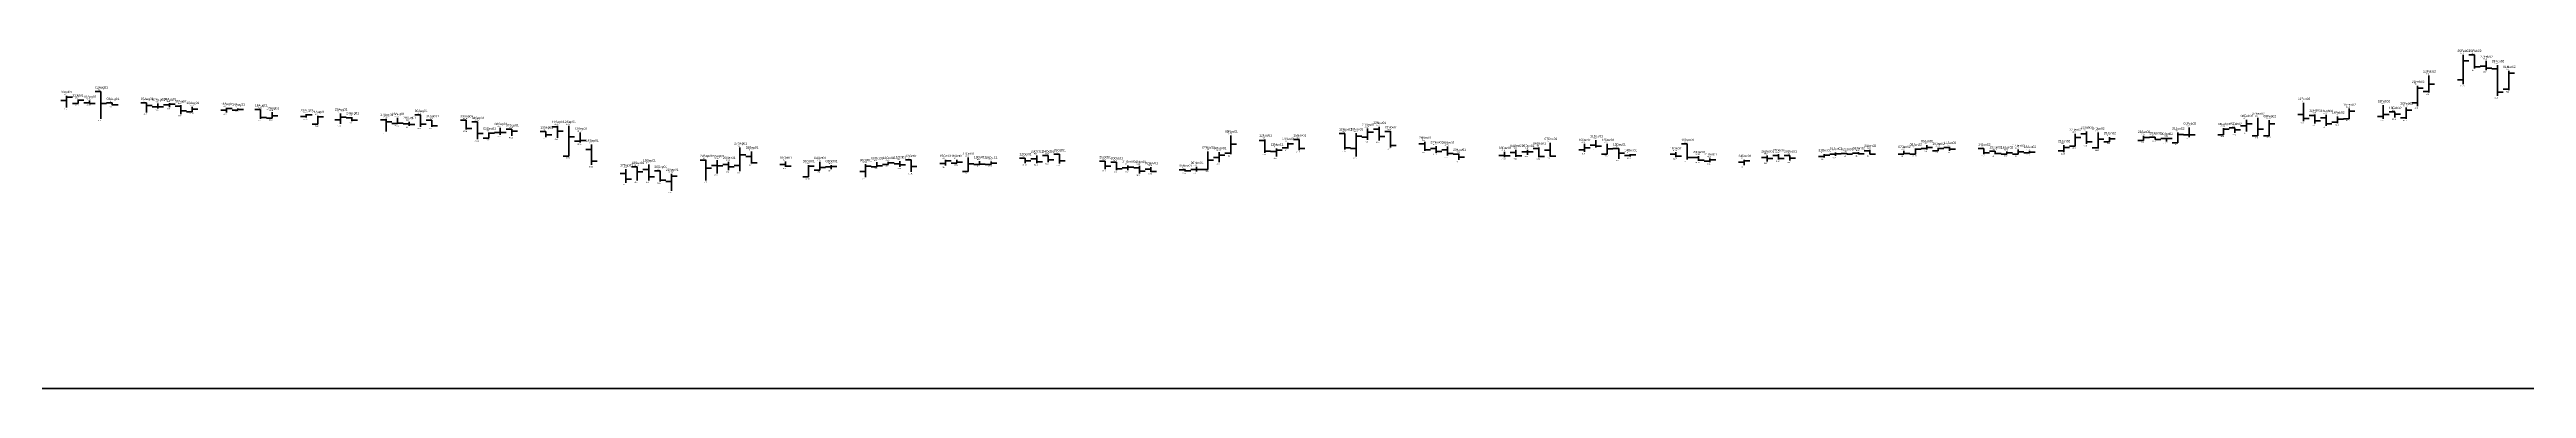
# Model space of a CAD drawing. Header units: inches. Extents: x 0 to 30000, y -20 to 2443.
# Drawn here: x 9927.5 to 10144.5, y 0 to 29.7 of the extents above; entities that cross this region are included whole.
import ezdxf

# ---------------------------------------------------------------- set-up
doc = ezdxf.new("R2010")
doc.units = ezdxf.units.IN
doc.header["$MEASUREMENT"] = 0
for name, color, linetype in [('axis', 7, 'Continuous'), ('DATE', 7, 'Continuous'), ('Graph', 7, 'Continuous'), ('Rate', 7, 'Continuous')]:
    doc.layers.add(name, color=color, linetype=linetype)
doc.styles.get("Standard").update_dxf_attribs({"font": 'arial.ttf'})

msp = doc.modelspace()

# ---------------------------------------------------------------- linework, layer by layer
at = {"layer": 'axis', "color": 7, "lineweight": 35}
msp.add_line((0, 0), (30000, 0), dxfattribs=at)
at = {"layer": 'Graph', "color": 3, "lineweight": 35}
for p, q in [((10139, 29.2), (10139, 26.64)), ((10139, 28.685), (10139.5, 28.685)), ((10135, 26.5), (10135, 24.7)), ((10135, 26.285), (10135.5, 26.285)), ((10136, 27.4), (10136, 25.9)), ((10136, 26.625), (10136.5, 26.625)), ((10139, 27), (10138.5, 27)), ((10143, 26.2), (10142.5, 26.2)), ((10143, 27.8), (10143, 26.1)), ((10143, 27.585), (10143.5, 27.585)), ((9929, 25.2), (9928.5, 25.2)), ((9929, 25.6), (9929, 24.6)), ((9929, 25.51), (9929.5, 25.51)), ((9930, 24.95), (9929.5, 24.95)), ((9930, 25.3), (9930, 24.95)), ((9930, 25.235), (9930.5, 25.235)), ((9937, 24.655), (9936.5, 24.655)), ((9937, 24.945), (9937, 24.51)), ((9937, 24.66), (9937.5, 24.66)), ((9938, 24.82), (9937.5, 24.82)), ((9938, 24.975), (9938, 24.63)), ((9938, 24.875), (9938.5, 24.875)), ((9940, 24.225), (9939.5, 24.225)), ((9940, 24.645), (9940, 24.225)), ((9940, 24.44), (9940.5, 24.44)), ((9943, 24.35), (9942.5, 24.35)), ((9943, 24.55), (9943, 24.15)), ((9943, 24.5), (9943.5, 24.5)), ((9944, 24.365), (9943.5, 24.365)), ((9944, 24.5), (9944, 24.36)), ((9944, 24.405), (9944.5, 24.405)), ((9947, 24.19), (9947, 23.65)), ((9950, 23.995), (9950, 23.715)), ((9950, 23.95), (9950.5, 23.95)), ((9953, 24.07), (9953, 23.15)), ((10129, 24.49), (10129, 23.6)), ((10129, 24.27), (10129.5, 24.27)), ((10132, 24.79), (10132, 23.61)), ((10132, 23.98), (10132.5, 23.98)), ((10134, 24.59), (10134, 23.6)), ((10134, 24.36), (10134.5, 24.36)), ((10135, 25), (10134.5, 25)), ((10136, 26), (10135.5, 26)), ((9947, 23.67), (9946.5, 23.67)), ((9947, 23.86), (9947.5, 23.86)), ((9950, 23.8), (9949.5, 23.8)), ((9951, 23.12), (9950.5, 23.12)), ((9951, 23.85), (9951, 23.12)), ((9951, 23.78), (9951.5, 23.78)), ((9953, 23.5), (9952.5, 23.5)), ((9953, 23.735), (9953.5, 23.735)), ((9958, 23.2), (9957.5, 23.2)), ((9958, 23.675), (9958, 23.155)), ((9958, 23.22), (9958.5, 23.22)), ((9966, 21.91), (9965.5, 21.91)), ((9966, 22.4), (9966, 21.91)), ((9966, 22.335), (9966.5, 22.335)), ((9973, 22.98), (9973, 20.33)), ((9973, 22.02), (9973.5, 22.02)), ((9974, 22.39), (9974, 21.52)), ((10031, 22.14), (10031, 20.5)), ((10042, 22.34), (10042, 20.3)), ((10042, 22.095), (10042.5, 22.095)), ((10043, 22), (10042.5, 22)), ((10043, 22.74), (10043, 21.75)), ((10043, 22.42), (10043.5, 22.42)), ((10105, 22.3), (10105, 21.2)), ((10105, 21.965), (10105.5, 21.965)), ((10107, 22.4), (10107, 20.99)), ((10107, 21.805), (10107.5, 21.805)), ((10108, 22), (10108, 21.6)), ((10108, 21.85), (10108.5, 21.85)), ((10111, 22.11), (10111, 21.7)), ((10111, 21.955), (10111.5, 21.955)), ((10114, 22.4), (10114, 21.5)), ((10114, 22.215), (10114.5, 22.215)), ((10118, 22.2), (10117.5, 22.2)), ((10118, 22.795), (10118, 22.2)), ((10118, 22.685), (10118.5, 22.685)), ((10120, 23), (10119.5, 23)), ((10120, 23.5), (10120, 22.5)), ((10120, 23.155), (10120.5, 23.155)), ((10121, 22.1), (10120.5, 22.1)), ((10121, 23.7), (10121, 22.1)), ((10121, 22.695), (10121.5, 22.695)), ((10122, 22.125), (10121.5, 22.125)), ((10122, 23.48), (10122, 22.125)), ((10122, 23.17), (10122.5, 23.17)), ((10128, 23.3), (10127.5, 23.3)), ((10128, 23.8), (10128, 23.21)), ((10128, 23.57), (10128.5, 23.57)), ((10129, 23.6), (10128.5, 23.6)), ((10132, 23.81), (10131.5, 23.81)), ((10134, 23.7), (10133.5, 23.7)), ((9973, 20.33), (9972.5, 20.33)), ((9974, 21.655), (9973.5, 21.655)), ((9974, 21.69), (9974.5, 21.69)), ((9988, 21.1), (9988, 19.025)), ((9988, 20.435), (9988.5, 20.435)), ((9994, 19.535), (9994, 18.51)), ((9995, 19.825), (9995, 19.1)), ((9996, 19.55), (9996, 19.2)), ((9999, 19.64), (9999, 18.5)), ((10000, 19.8), (10000, 19.41)), ((10001, 19.605), (10000.5, 19.605)), ((10001, 19.83), (10001, 19.605)), ((10001, 19.745), (10001.5, 19.745)), ((10006, 19.7), (10005.5, 19.7)), ((10006, 20), (10006, 19.5)), ((10006, 19.915), (10006.5, 19.915)), ((10007, 19.71), (10006.5, 19.71)), ((10007, 20), (10007, 19.71)), ((10007, 19.8), (10007.5, 19.8)), ((10008, 20.2), (10008, 19)), ((10008, 19.65), (10008.5, 19.65)), ((10009, 19.605), (10008.5, 19.605)), ((10009, 19.9), (10009, 19.6)), ((10009, 19.625), (10009.5, 19.625)), ((10010, 19.61), (10009.5, 19.61)), ((10010, 19.86), (10010, 19.61)), ((10010, 19.705), (10010.5, 19.705)), ((10029, 20.745), (10029, 19.155)), ((10029, 19.98), (10029.5, 19.98)), ((10030, 20.2), (10029.5, 20.2)), ((10030, 20.69), (10030, 19.8)), ((10030, 20.43), (10030.5, 20.43)), ((10031, 20.6), (10030.5, 20.6)), ((10031, 21.375), (10031.5, 21.375)), ((10035, 20.74), (10034.5, 20.74)), ((10035, 21), (10035, 20.3)), ((10035, 20.87), (10035.5, 20.87)), ((10036, 21.05), (10035.5, 21.05)), ((10036, 21.5), (10036, 21)), ((10036, 21.41), (10036.5, 21.41)), ((10042, 21), (10041.5, 21)), ((10057, 20.7), (10056.5, 20.7)), ((10057, 20.89), (10057, 20.45)), ((10057, 20.72), (10057.5, 20.72)), ((10062, 20.895), (10061.5, 20.895)), ((10062, 21.4), (10062, 20.7)), ((10062, 21.05), (10062.5, 21.05)), ((10064, 20.51), (10063.5, 20.51)), ((10064, 21.4), (10064, 20.51)), ((10064, 20.975), (10064.5, 20.975)), ((10066, 20.4), (10065.5, 20.4)), ((10066, 20.5), (10066, 20.3)), ((10066, 20.46), (10066.5, 20.46)), ((10073, 19.9), (10072.5, 19.9)), ((10073, 20.14), (10073, 19.8)), ((10073, 20.005), (10073.5, 20.005)), ((10076, 19.8), (10075.5, 19.8)), ((10076, 20), (10076, 19.555)), ((10076, 19.935), (10076.5, 19.935)), ((10083, 20.3), (10082.5, 20.3)), ((10083, 20.5), (10083, 20.2)), ((10083, 20.415), (10083.5, 20.415)), ((10084, 20.5), (10083.5, 20.5)), ((10084, 20.65), (10084, 20.35)), ((10084, 20.54), (10084.5, 20.54)), ((10090, 20.5), (10089.5, 20.5)), ((10090, 20.79), (10090, 20.5)), ((10090, 20.575), (10090.5, 20.575)), ((10091, 20.515), (10090.5, 20.515)), ((10091, 21), (10091, 20.505)), ((10091, 20.935), (10091.5, 20.935)), ((10092, 21), (10091.5, 21)), ((10092, 21.3), (10092, 20.9)), ((10092, 21.075), (10092.5, 21.075)), ((10093, 20.805), (10092.5, 20.805)), ((10093, 21.07), (10093, 20.8)), ((10093, 21), (10093.5, 21)), ((10099, 20.505), (10098.5, 20.505)), ((10099, 20.745), (10099, 20.505)), ((10099, 20.625), (10099.5, 20.625)), ((10100, 20.505), (10099.5, 20.505)), ((10100, 20.9), (10100, 20.5)), ((10100, 20.71), (10100.5, 20.71)), ((10101, 20.61), (10100.5, 20.61)), ((10101, 20.8), (10101, 20.6)), ((10101, 20.695), (10101.5, 20.695)), ((10104, 20.8), (10103.5, 20.8)), ((10104, 21.3), (10104, 20.675)), ((10104, 21.08), (10104.5, 21.08)), ((10105, 21.2), (10104.5, 21.2)), ((10107, 21.06), (10106.5, 21.06)), ((10108, 21.6), (10107.5, 21.6)), ((10111, 21.7), (10110.5, 21.7)), ((10114, 21.5), (10113.5, 21.5)), ((9982, 18.1), (9981.5, 18.1)), ((9982, 18.795), (9982, 17.3)), ((9982, 18.57), (9982.5, 18.57)), ((9988, 19.5), (9987.5, 19.5)), ((9994, 18.51), (9993.5, 18.51)), ((9994, 19.45), (9994.5, 19.45)), ((9995, 19.1), (9994.5, 19.1)), ((9995, 19.335), (9995.5, 19.335)), ((9996, 19.4), (9995.5, 19.4)), ((9996, 19.43), (9996.5, 19.43)), ((9999, 19), (9998.5, 19)), ((9999, 19.45), (9999.5, 19.45)), ((10000, 19.41), (9999.5, 19.41)), ((10000, 19.485), (10000.5, 19.485)), ((10008, 19), (10007.5, 19)), ((10022, 19.295), (10021.5, 19.295)), ((10022, 19.5), (10022, 19.115)), ((10022, 19.365), (10022.5, 19.365)), ((10028, 19.15), (10027.5, 19.15)), ((10028, 19.4), (10028, 19)), ((10028, 19.155), (10028.5, 19.155)), ((10029, 19.155), (10028.5, 19.155))]:
    msp.add_line(p, q, dxfattribs=at)
at = {"layer": 'Graph', "color": 1, "lineweight": 35}
for p, q in [((10140, 29.19), (10139.5, 29.19)), ((10140, 29.2), (10140, 28)), ((10141, 28.69), (10141, 27.85)), ((10142, 28.3), (10142, 25.6)), ((10140, 28.145), (10140.5, 28.145)), ((10141, 28.2), (10140.5, 28.2)), ((10141, 28.02), (10141.5, 28.02)), ((10142, 27.985), (10141.5, 27.985)), ((9931, 25), (9930.5, 25)), ((9931, 25.19), (9931, 24.935)), ((9931, 24.95), (9931.5, 24.95)), ((9932, 26), (9931.5, 26)), ((9932, 26), (9932, 23.6)), ((9932, 24.93), (9932.5, 24.93)), ((9933, 25), (9932.5, 25)), ((9933, 25), (9933, 24.8)), ((9933, 24.825), (9933.5, 24.825)), ((9936, 25), (9935.5, 25)), ((9936, 25), (9936, 24.15)), ((9936, 24.755), (9936.5, 24.755)), ((9939, 24.7), (9938.5, 24.7)), ((9939, 24.785), (9939, 24.02)), ((9939, 24.295), (9939.5, 24.295)), ((9946, 24.425), (9945.5, 24.425)), ((9946, 24.425), (9946, 23.6)), ((9960, 23.95), (9959.5, 23.95)), ((9960, 23.95), (9960, 22.9)), ((10125, 23.99), (10124.5, 23.99)), ((10125, 25), (10125, 23.4)), ((10126, 23.9), (10125.5, 23.9)), ((10126, 23.99), (10126, 23.2)), ((10127, 23.935), (10127, 23)), ((10133, 24.2), (10132.5, 24.2)), ((10133, 24.2), (10133, 23.705)), ((10133, 24.005), (10133.5, 24.005)), ((10142, 25.945), (10142.5, 25.945)), ((9946, 23.73), (9946.5, 23.73)), ((9954, 23.7), (9953.5, 23.7)), ((9954, 23.75), (9954, 23.4)), ((9954, 23.49), (9954.5, 23.49)), ((9957, 23.5), (9956.5, 23.5)), ((9957, 23.61), (9957, 22.5)), ((9957, 23.33), (9957.5, 23.33)), ((9959, 23.165), (9958.5, 23.165)), ((9959, 23.35), (9959, 23)), ((9959, 23.105), (9959.5, 23.105)), ((9960, 23.13), (9960.5, 23.13)), ((9961, 23.495), (9960.5, 23.495)), ((9961, 23.495), (9961, 22.9)), ((9961, 22.975), (9961.5, 22.975)), ((9964, 23.47), (9963.5, 23.47)), ((9964, 23.47), (9964, 22.655)), ((9964, 22.755), (9964.5, 22.755)), ((9965, 23.325), (9964.5, 23.325)), ((9965, 23.325), (9965, 21.805)), ((9965, 22.31), (9965.5, 22.31)), ((9967, 22.4), (9966.5, 22.4)), ((9967, 22.8), (9967, 22.205)), ((9967, 22.395), (9967.5, 22.395)), ((9968, 22.695), (9967.5, 22.695)), ((9968, 22.695), (9968, 22.105)), ((9968, 22.515), (9968.5, 22.515)), ((9971, 22.5), (9970.5, 22.5)), ((9971, 22.5), (9971, 22)), ((9971, 22.205), (9971.5, 22.205)), ((9972, 22.9), (9971.5, 22.9)), ((9972, 22.975), (9972, 21.95)), ((9972, 22.53), (9972.5, 22.53)), ((10034, 21.8), (10034, 20.625)), ((10037, 21.8), (10036.5, 21.8)), ((10037, 21.8), (10037, 20.855)), ((10041, 22.32), (10040.5, 22.32)), ((10041, 22.32), (10041, 20.925)), ((10044, 22.7), (10043.5, 22.7)), ((10044, 22.9), (10044, 21.7)), ((10044, 22.045), (10044.5, 22.045)), ((10045, 22.5), (10044.5, 22.5)), ((10045, 22.51), (10045, 21.1)), ((10063, 21.735), (10063, 21.1)), ((10106, 22.3), (10105.5, 22.3)), ((10106, 22.5), (10106, 21.4)), ((10112, 22), (10111.5, 22)), ((10112, 22), (10112, 21.8)), ((10112, 21.8), (10112.5, 21.8)), ((10113, 21.885), (10112.5, 21.885)), ((10113, 21.945), (10113, 21.62)), ((10113, 21.865), (10113.5, 21.865)), ((10115, 22.2), (10114.5, 22.2)), ((10115, 22.84), (10115, 22)), ((10115, 22.195), (10115.5, 22.195)), ((10119, 22.8), (10118.5, 22.8)), ((10119, 22.8), (10119, 22.36)), ((10119, 22.645), (10119.5, 22.645)), ((10125, 23.64), (10125.5, 23.64)), ((10126, 23.425), (10126.5, 23.425)), ((10127, 23.7), (10126.5, 23.7)), ((10127, 23.175), (10127.5, 23.175)), ((9975, 20.905), (9974.5, 20.905)), ((9975, 21.35), (9975, 19.56)), ((9975, 19.885), (9975.5, 19.885)), ((9980, 19.6), (9980, 18.2)), ((9985, 19.995), (9984.5, 19.995)), ((9985, 20), (9985, 18.205)), ((9986, 19.995), (9986, 18.8)), ((9987, 19.6), (9986.5, 19.6)), ((9987, 19.845), (9987, 19.1)), ((9989, 20.3), (9988.5, 20.3)), ((9989, 20.735), (9989, 19.7)), ((9989, 19.76), (9989.5, 19.76)), ((9992, 19.6), (9991.5, 19.6)), ((9992, 19.85), (9992, 19.4)), ((10002, 19.65), (10001.5, 19.65)), ((10002, 19.9), (10002, 19.405)), ((10002, 19.575), (10002.5, 19.575)), ((10003, 20), (10002.5, 20)), ((10003, 20), (10003, 18.955)), ((10013, 20.16), (10012.5, 20.16)), ((10013, 20.16), (10013, 19.71)), ((10013, 19.925), (10013.5, 19.925)), ((10014, 20.1), (10013.5, 20.1)), ((10014, 20.4), (10014, 19.71)), ((10014, 19.845), (10014.5, 19.845)), ((10015, 20.395), (10014.5, 20.395)), ((10015, 20.395), (10015, 19.8)), ((10015, 20), (10015.5, 20)), ((10016, 20.5), (10015.5, 20.5)), ((10016, 20.5), (10016, 19.7)), ((10016, 19.935), (10016.5, 19.935)), ((10020, 19.9), (10019.5, 19.9)), ((10020, 19.9), (10020, 19.2)), ((10021, 19.8), (10020.5, 19.8)), ((10021, 19.8), (10021, 19.1)), ((10034, 21.7), (10033.5, 21.7)), ((10034, 20.775), (10034.5, 20.775)), ((10037, 21.015), (10037.5, 21.015)), ((10041, 21.055), (10041.5, 21.055)), ((10045, 21.25), (10045.5, 21.25)), ((10048, 21.4), (10047.5, 21.4)), ((10048, 21.6), (10048, 20.8)), ((10048, 20.885), (10048.5, 20.885)), ((10049, 20.995), (10048.5, 20.995)), ((10049, 21.2), (10049, 20.635)), ((10049, 20.74), (10049.5, 20.74)), ((10050, 20.895), (10049.5, 20.895)), ((10050, 21.165), (10050, 20.4)), ((10050, 20.555), (10050.5, 20.555)), ((10051, 20.5), (10050.5, 20.5)), ((10051, 20.54), (10051, 20)), ((10051, 20.25), (10051.5, 20.25)), ((10055, 20.4), (10054.5, 20.4)), ((10055, 20.7), (10055, 20.235)), ((10055, 20.365), (10055.5, 20.365)), ((10056, 20.665), (10055.5, 20.665)), ((10056, 20.895), (10056, 20.26)), ((10056, 20.35), (10056.5, 20.35)), ((10058, 21), (10057.5, 21)), ((10058, 21.1), (10058, 20.23)), ((10058, 20.3), (10058.5, 20.3)), ((10059, 20.85), (10058.5, 20.85)), ((10059, 21.5), (10059, 20.305)), ((10059, 20.335), (10059.5, 20.335)), ((10063, 21.3), (10062.5, 21.3)), ((10063, 21.195), (10063.5, 21.195)), ((10065, 21), (10064.5, 21)), ((10065, 21), (10065, 20.1)), ((10065, 20.59), (10065.5, 20.59)), ((10070, 20.5), (10069.5, 20.5)), ((10070, 20.67), (10070, 20.235)), ((10070, 20.32), (10070.5, 20.32)), ((10071, 21.4), (10070.5, 21.4)), ((10071, 21.4), (10071, 20.05)), ((10071, 20.205), (10071.5, 20.205)), ((10072, 20.21), (10071.5, 20.21)), ((10072, 20.345), (10072, 19.925)), ((10072, 19.98), (10072.5, 19.98)), ((10078, 20.2), (10077.5, 20.2)), ((10078, 20.4), (10078, 19.85)), ((10078, 20.13), (10078.5, 20.13)), ((10079, 20.4), (10078.5, 20.4)), ((10079, 20.495), (10079, 20.025)), ((10079, 20.115), (10079.5, 20.115)), ((10080, 20.4), (10079.5, 20.4)), ((10080, 20.4), (10080, 19.96)), ((10080, 20.17), (10080.5, 20.17)), ((10085, 20.55), (10084.5, 20.55)), ((10085, 20.6), (10085, 20.5)), ((10085, 20.51), (10085.5, 20.51)), ((10086, 20.6), (10085.5, 20.6)), ((10086, 20.675), (10086, 20.5)), ((10086, 20.54), (10086.5, 20.54)), ((10087, 20.8), (10086.5, 20.8)), ((10087, 20.895), (10087, 20.5)), ((10087, 20.505), (10087.5, 20.505)), ((10094, 21.1), (10093.5, 21.1)), ((10094, 21.15), (10094, 20.8)), ((10094, 20.955), (10094.5, 20.955)), ((10097, 21), (10096.5, 21)), ((10097, 21), (10097, 20.51)), ((10097, 20.61), (10097.5, 20.61)), ((10098, 20.77), (10097.5, 20.77)), ((10098, 20.77), (10098, 20.5)), ((10098, 20.56), (10098.5, 20.56)), ((10106, 21.595), (10106.5, 21.595)), ((9978, 18.8), (9977.5, 18.8)), ((9978, 19.195), (9978, 18)), ((9978, 18.325), (9978.5, 18.325)), ((9979, 19.395), (9978.5, 19.395)), ((9979, 19.395), (9979, 18.2)), ((9979, 18.965), (9979.5, 18.965)), ((9980, 19.15), (9979.5, 19.15)), ((9980, 18.53), (9980.5, 18.53)), ((9981, 19.05), (9980.5, 19.05)), ((9981, 19.05), (9981, 18.1)), ((9981, 18.24), (9981.5, 18.24)), ((9985, 19.275), (9985.5, 19.275)), ((9986, 19.5), (9985.5, 19.5)), ((9986, 19.47), (9986.5, 19.47)), ((9987, 19.395), (9987.5, 19.395)), ((9992, 19.46), (9992.5, 19.46)), ((10003, 19.425), (10003.5, 19.425)), ((10020, 19.455), (10020.5, 19.455)), ((10021, 19.215), (10021.5, 19.215)), ((10023, 19.315), (10022.5, 19.315)), ((10023, 19.49), (10023, 18.8)), ((10023, 19.015), (10023.5, 19.015)), ((10024, 19.19), (10023.5, 19.19)), ((10024, 19.38), (10024, 18.955)), ((10024, 18.985), (10024.5, 18.985)), ((10027, 19.145), (10026.5, 19.145)), ((10027, 19.15), (10027, 18.985)), ((10027, 19.045), (10027.5, 19.045))]:
    msp.add_line(p, q, dxfattribs=at)

# ---------------------------------------------------------------- texts
at = {"layer": 'DATE'}
for s, p in [('25Feb02', (10138.5, 29.45)), ('26Feb02', (10139.5, 29.45)), ('27Feb02', (10140.5, 28.94)), ('28Feb02', (10141.5, 28.55)), ('01Mar02', (10142.5, 28.05)), ('30Jul01', (9928.5, 25.85)), ('02Aug01', (9931.5, 26.25)), ('21Feb02', (10134.5, 26.75)), ('22Feb02', (10135.5, 27.65)), ('31Jul01', (9929.5, 25.55)), ('01Aug01', (9930.5, 25.44)), ('03Aug01', (9932.5, 25.25)), ('06Aug01', (9935.5, 25.25)), ('07Aug01', (9936.5, 25.195)), ('08Aug01', (9937.5, 25.225)), ('09Aug01', (9938.5, 25.035)), ('10Aug01', (9939.5, 24.895)), ('13Aug01', (9942.5, 24.8)), ('14Aug01', (9943.5, 24.75)), ('16Aug01', (9945.5, 24.675)), ('17Aug01', (9946.5, 24.44)), ('20Aug01', (9949.5, 24.245)), ('21Aug01', (9950.5, 24.1)), ('23Aug01', (9952.5, 24.32)), ('24Aug01', (9953.5, 24)), ('27Aug01', (9956.5, 23.86)), ('28Aug01', (9957.5, 23.925)), ('30Aug01', (9959.5, 24.2)), ('31Aug01', (9960.5, 23.745)), ('03Sep01', (9963.5, 23.72)), ('06Feb02', (10119.5, 23.75)), ('07Feb02', (10120.5, 23.95)), ('08Feb02', (10121.5, 23.73)), ('11Feb02', (10124.5, 25.25)), ('12Feb02', (10125.5, 24.24)), ('13Feb02', (10126.5, 24.185)), ('14Feb02', (10127.5, 24.05)), ('15Feb02', (10128.5, 24.74)), ('18Feb02', (10131.5, 25.04)), ('19Feb02', (10132.5, 24.45)), ('20Feb02', (10133.5, 24.84)), ('29Aug01', (9958.5, 23.6)), ('04Sep01', (9964.5, 23.575)), ('05Sep01', (9965.5, 22.65)), ('06Sep01', (9966.5, 23.05)), ('07Sep01', (9967.5, 22.945)), ('10Sep01', (9970.5, 22.75)), ('11Sep01', (9971.5, 23.225)), ('12Sep01', (9972.5, 23.23)), ('13Sep01', (9973.5, 22.64)), ('14Sep01', (9974.5, 21.6)), ('09Nov01', (10030.5, 22.39)), ('12Nov01', (10033.5, 22.05)), ('14Nov01', (10035.5, 21.75)), ('15Nov01', (10036.5, 22.05)), ('19Nov01', (10040.5, 22.57)), ('20Nov01', (10041.5, 22.59)), ('21Nov01', (10042.5, 22.99)), ('22Nov01', (10043.5, 23.15)), ('23Nov01', (10044.5, 22.76)), ('26Nov01', (10047.5, 21.85)), ('07Dec01', (10058.5, 21.75)), ('10Dec01', (10061.5, 21.65)), ('11Dec01', (10062.5, 21.985)), ('12Dec01', (10063.5, 21.65)), ('19Dec01', (10070.5, 21.65)), ('09Jan02', (10091.5, 21.55)), ('21Jan02', (10103.5, 21.55)), ('22Jan02', (10104.5, 22.55)), ('23Jan02', (10105.5, 22.75)), ('24Jan02', (10106.5, 22.65)), ('25Jan02', (10107.5, 22.25)), ('28Jan02', (10110.5, 22.36)), ('29Jan02', (10111.5, 22.25)), ('30Jan02', (10112.5, 22.195)), ('31Jan02', (10113.5, 22.65)), ('01Feb02', (10114.5, 23.09)), ('04Feb02', (10117.5, 23.045)), ('05Feb02', (10118.5, 23.05)), ('17Sep01', (9977.5, 19.445)), ('18Sep01', (9978.5, 19.645)), ('19Sep01', (9979.5, 19.85)), ('24Sep01', (9984.5, 20.25)), ('25Sep01', (9985.5, 20.245)), ('26Sep01', (9986.5, 20.095)), ('27Sep01', (9987.5, 21.35)), ('28Sep01', (9988.5, 20.985)), ('01Oct01', (9991.5, 20.1)), ('03Oct01', (9993.5, 19.785)), ('04Oct01', (9994.5, 20.075)), ('05Oct01', (9995.5, 19.8)), ('08Oct01', (9998.5, 19.89)), ('09Oct01', (9999.5, 20.05)), ('10Oct01', (10000.5, 20.08)), ('11Oct01', (10001.5, 20.15)), ('12Oct01', (10002.5, 20.25)), ('15Oct01', (10005.5, 20.25)), ('16Oct01', (10006.5, 20.25)), ('17Oct01', (10007.5, 20.45)), ('18Oct01', (10008.5, 20.15)), ('19Oct01', (10009.5, 20.11)), ('22Oct01', (10012.5, 20.41)), ('23Oct01', (10013.5, 20.65)), ('24Oct01', (10014.5, 20.645)), ('25Oct01', (10015.5, 20.75)), ('29Oct01', (10019.5, 20.15)), ('30Oct01', (10020.5, 20.05)), ('31Oct01', (10021.5, 19.75)), ('01Nov01', (10022.5, 19.74)), ('02Nov01', (10023.5, 19.63)), ('05Nov01', (10026.5, 19.4)), ('06Nov01', (10027.5, 19.65)), ('07Nov01', (10028.5, 20.995)), ('08Nov01', (10029.5, 20.94)), ('13Nov01', (10034.5, 21.25)), ('27Nov01', (10048.5, 21.45)), ('28Nov01', (10049.5, 21.415)), ('29Nov01', (10050.5, 20.79)), ('03Dec01', (10054.5, 20.95)), ('04Dec01', (10055.5, 21.145)), ('05Dec01', (10056.5, 21.14)), ('06Dec01', (10057.5, 21.35)), ('13Dec01', (10064.5, 21.25)), ('14Dec01', (10065.5, 20.75)), ('18Dec01', (10069.5, 20.92)), ('20Dec01', (10071.5, 20.595)), ('21Dec01', (10072.5, 20.39)), ('24Dec01', (10075.5, 20.25)), ('26Dec01', (10077.5, 20.65)), ('27Dec01', (10078.5, 20.745)), ('28Dec01', (10079.5, 20.65)), ('31Dec01', (10082.5, 20.75)), ('01Jan02', (10083.5, 20.9)), ('02Jan02', (10084.5, 20.85)), ('03Jan02', (10085.5, 20.925)), ('04Jan02', (10086.5, 21.145)), ('07Jan02', (10089.5, 21.04)), ('08Jan02', (10090.5, 21.25)), ('10Jan02', (10092.5, 21.32)), ('11Jan02', (10093.5, 21.4)), ('14Jan02', (10096.5, 21.25)), ('15Jan02', (10097.5, 21.02)), ('16Jan02', (10098.5, 20.995)), ('17Jan02', (10099.5, 21.15)), ('18Jan02', (10100.5, 21.05)), ('20Sep01', (9980.5, 19.3)), ('21Sep01', (9981.5, 19.045))]:
    msp.add_text(s, height=0.2, dxfattribs=at).set_placement(p)
at = {"layer": 'Rate'}
for s, p in [('58.4', (10138.75, 29.3)), ('58.4', (10139.75, 29.3)), ('57.38', (10140.75, 28.79)), ('56.6', (10141.75, 28.4)), ('52', (9931.75, 26.1)), ('53', (10134.75, 26.6)), ('54.8', (10135.75, 27.5)), ('53.28', (10138.75, 26.44)), ('56', (10139.75, 27.8)), ('55.7', (10140.75, 27.65)), ('55.6', (10142.75, 27.9)), ('49.2', (9928.75, 24.4)), ('51.2', (9928.75, 25.7)), ('49.9', (9929.75, 24.75)), ('50.6', (9929.75, 25.4)), ('49.87', (9930.75, 24.735)), ('50.38', (9930.75, 25.29)), ('49.6', (9932.75, 24.6)), ('50', (9932.75, 25.1)), ('48.3', (9935.75, 23.95)), ('50', (9935.75, 25.1)), ('49.89', (9936.75, 25.045)), ('49.02', (9936.75, 24.31)), ('49.95', (9937.75, 25.075)), ('49.26', (9937.75, 24.43)), ('49.57', (9938.75, 24.885)), ('48.04', (9938.75, 23.82)), ('49.29', (9939.75, 24.745)), ('48.45', (9939.75, 24.025)), ('49.1', (9942.75, 24.65)), ('48.3', (9942.75, 23.95)), ('49', (9943.75, 24.6)), ('48.72', (9943.75, 24.16)), ('48.85', (9945.75, 24.525)), ('48.38', (9946.75, 24.29)), ('47.99', (9949.75, 24.095)), ('47.7', (9950.75, 23.95)), ('48.14', (9952.75, 24.17)), ('47.5', (9953.75, 23.85)), ('47.35', (9957.75, 23.775)), ('47.9', (9959.75, 24.05)), ('47.4', (10120.75, 23.8)), ('50', (10124.75, 25.1)), ('47.98', (10125.75, 24.09)), ('47.87', (10126.75, 24.035)), ('47.6', (10127.75, 23.9)), ('48.98', (10128.75, 24.59)), ('49.58', (10131.75, 24.89)), ('48.4', (10132.75, 24.3)), ('49.18', (10133.75, 24.69)), ('49.4', (10134.75, 24.5)), ('51.8', (10135.75, 25.7)), ('51.2', (10141.75, 25.4)), ('52.2', (10142.75, 25.9)), ('47.2', (9931.75, 23.4)), ('47.2', (9945.75, 23.4)), ('47.3', (9946.75, 23.45)), ('47.43', (9949.75, 23.515)), ('46.24', (9950.75, 22.92)), ('46.3', (9952.75, 22.95)), ('46.8', (9953.75, 23.2)), ('47.22', (9956.75, 23.71)), ('45', (9956.75, 22.3)), ('46.31', (9957.75, 22.955)), ('46.7', (9958.75, 23.45)), ('46', (9958.75, 22.8)), ('45.8', (9959.75, 22.7)), ('46.99', (9960.75, 23.595)), ('45.8', (9960.75, 22.7)), ('46.94', (9963.75, 23.57)), ('45.31', (9963.75, 22.455)), ('46.65', (9964.75, 23.425)), ('43.61', (9964.75, 21.605)), ('44.8', (9965.75, 22.5)), ('43.82', (9965.75, 21.71)), ('45.6', (9966.75, 22.9)), ('44.41', (9966.75, 22.005)), ('45.39', (9967.75, 22.795)), ('44.21', (9967.75, 21.905)), ('45', (9970.75, 22.6)), ('44', (9970.75, 21.8)), ('45.95', (9971.75, 23.075)), ('43.9', (9971.75, 21.75)), ('45.96', (9972.75, 23.08)), ('44.78', (9973.75, 22.49)), ('44.28', (10030.75, 22.24)), ('43.6', (10033.75, 21.9)), ('43.6', (10036.75, 21.9)), ('44.64', (10040.75, 22.42)), ('44.68', (10041.75, 22.44)), ('45.48', (10042.75, 22.84)), ('45.8', (10043.75, 23)), ('45.02', (10044.75, 22.61)), ('43.2', (10047.75, 21.7)), ('43.47', (10062.75, 21.835)), ('44.6', (10104.75, 22.4)), ('45', (10105.75, 22.6)), ('44.8', (10106.75, 22.5)), ('44', (10107.75, 22.1)), ('44.22', (10110.75, 22.21)), ('44', (10111.75, 22.1)), ('43.89', (10112.75, 22.045)), ('44.8', (10113.75, 22.5)), ('45.68', (10114.75, 22.94)), ('44', (10114.75, 21.8)), ('45.59', (10117.75, 22.895)), ('44.4', (10117.75, 22)), ('45.6', (10118.75, 22.9)), ('44.72', (10118.75, 22.16)), ('47', (10119.75, 23.6)), ('45', (10119.75, 22.3)), ('44.2', (10120.75, 21.9)), ('46.96', (10121.75, 23.58)), ('44.25', (10121.75, 21.925)), ('46.8', (10124.75, 23.2)), ('46.4', (10125.75, 23)), ('46', (10126.75, 22.8)), ('46.42', (10127.75, 23.01)), ('47.2', (10128.75, 23.4)), ('47.22', (10131.75, 23.41)), ('47.41', (10132.75, 23.505)), ('47.2', (10133.75, 23.4)), ('40.66', (9972.75, 20.13)), ('43.04', (9973.75, 21.32)), ('42.7', (9974.75, 21.45)), ('38.79', (9978.75, 19.495)), ('39.2', (9979.75, 19.7)), ('40', (9984.75, 20.1)), ('39.99', (9985.75, 20.095)), ('39.69', (9986.75, 19.945)), ('42.2', (9987.75, 21.2)), ('41.47', (9988.75, 20.835)), ('39.4', (9988.75, 19.5)), ('39.7', (9991.75, 19.95)), ('39.07', (9993.75, 19.635)), ('39.65', (9994.75, 19.925)), ('39.1', (9995.75, 19.65)), ('39.28', (9998.75, 19.74)), ('39.6', (9999.75, 19.9)), ('39.66', (10000.75, 19.93)), ('39.8', (10001.75, 20)), ('40', (10002.75, 20.1)), ('40', (10005.75, 20.1)), ('40', (10006.75, 20.1)), ('39.42', (10006.75, 19.51)), ('40.4', (10007.75, 20.3)), ('39.8', (10008.75, 20)), ('39.72', (10009.75, 19.96)), ('40.32', (10012.75, 20.26)), ('39.42', (10012.75, 19.51)), ('40.8', (10013.75, 20.5)), ('39.42', (10013.75, 19.51)), ('40.79', (10014.75, 20.495)), ('39.6', (10014.75, 19.6)), ('41', (10015.75, 20.6)), ('39.4', (10015.75, 19.5)), ('39.8', (10019.75, 20)), ('39.6', (10020.75, 19.9)), ('39', (10021.75, 19.6)), ('38.98', (10022.75, 19.59)), ('38.76', (10023.75, 19.48)), ('38.8', (10027.75, 19.5)), ('41.49', (10028.75, 20.845)), ('41.38', (10029.75, 20.79)), ('39.6', (10029.75, 19.6)), ('41', (10030.75, 20.3)), ('41.25', (10033.75, 20.425)), ('42', (10034.75, 21.1)), ('40.6', (10034.75, 20.1)), ('43', (10035.75, 21.6)), ('42', (10035.75, 20.8)), ('41.71', (10036.75, 20.655)), ('41.85', (10040.75, 20.725)), ('40.6', (10041.75, 20.1)), ('43.5', (10042.75, 21.55)), ('43.4', (10043.75, 21.5)), ('42.2', (10044.75, 20.9)), ('41.6', (10047.75, 20.6)), ('42.4', (10048.75, 21.3)), ('41.27', (10048.75, 20.435)), ('42.33', (10049.75, 21.265)), ('40.8', (10049.75, 20.2)), ('41.08', (10050.75, 20.64)), ('40', (10050.75, 19.8)), ('41.4', (10054.75, 20.8)), ('40.47', (10054.75, 20.035)), ('41.79', (10055.75, 20.995)), ('40.52', (10055.75, 20.06)), ('41.78', (10056.75, 20.99)), ('40.9', (10056.75, 20.25)), ('42.2', (10057.75, 21.2)), ('40.46', (10057.75, 20.03)), ('43', (10058.75, 21.6)), ('40.61', (10058.75, 20.105)), ('42.8', (10061.75, 21.5)), ('41.4', (10061.75, 20.5)), ('42.2', (10062.75, 20.9)), ('42.8', (10063.75, 21.5)), ('41.02', (10063.75, 20.31)), ('42', (10064.75, 21.1)), ('40.2', (10064.75, 19.9)), ('41', (10065.75, 20.6)), ('40.6', (10065.75, 20.1)), ('41.34', (10069.75, 20.77)), ('40.47', (10069.75, 20.035)), ('42.8', (10070.75, 21.5)), ('40.1', (10070.75, 19.85)), ('40.69', (10071.75, 20.445)), ('39.85', (10071.75, 19.725)), ('40.28', (10072.75, 20.24)), ('39.6', (10072.75, 19.6)), ('40', (10075.75, 20.1)), ('40.8', (10077.75, 20.5)), ('39.7', (10077.75, 19.65)), ('40.99', (10078.75, 20.595)), ('40.05', (10078.75, 19.825)), ('40.8', (10079.75, 20.5)), ('39.92', (10079.75, 19.76)), ('41', (10082.75, 20.6)), ('40.4', (10082.75, 20)), ('41.3', (10083.75, 20.75)), ('40.7', (10083.75, 20.15)), ('41.2', (10084.75, 20.7)), ('41', (10084.75, 20.3)), ('41.35', (10085.75, 20.775)), ('41', (10085.75, 20.3)), ('41.79', (10086.75, 20.995)), ('41', (10086.75, 20.3)), ('41.58', (10089.75, 20.89)), ('41', (10089.75, 20.3)), ('42', (10090.75, 21.1)), ('41.01', (10090.75, 20.305)), ('42.6', (10091.75, 21.4)), ('41.8', (10091.75, 20.7)), ('42.14', (10092.75, 21.17)), ('41.6', (10092.75, 20.6)), ('42.3', (10093.75, 21.25)), ('41.6', (10093.75, 20.6)), ('42', (10096.75, 21.1)), ('41.02', (10096.75, 20.31)), ('41.54', (10097.75, 20.87)), ('41', (10097.75, 20.3)), ('41.49', (10098.75, 20.845)), ('41.01', (10098.75, 20.305)), ('41.8', (10099.75, 21)), ('41', (10099.75, 20.3)), ('41.6', (10100.75, 20.9)), ('41.2', (10100.75, 20.4)), ('42.6', (10103.75, 21.4)), ('41.35', (10103.75, 20.475)), ('42.4', (10104.75, 21)), ('42.8', (10105.75, 21.2)), ('41.98', (10106.75, 20.79)), ('43.2', (10107.75, 21.4)), ('43.4', (10110.75, 21.5)), ('43.6', (10111.75, 21.6)), ('43.24', (10112.75, 21.42)), ('43', (10113.75, 21.3)), ('39.12', (9974.75, 19.36)), ('38.39', (9977.75, 19.295)), ('36', (9977.75, 17.8)), ('36.4', (9978.75, 18)), ('36.4', (9979.75, 18)), ('38.1', (9980.75, 19.15)), ('36.2', (9980.75, 17.9)), ('37.59', (9981.75, 18.895)), ('36.41', (9984.75, 18.005)), ('37.6', (9985.75, 18.6)), ('38.2', (9986.75, 18.9)), ('38.05', (9987.75, 18.825)), ('38.8', (9991.75, 19.2)), ('37.02', (9993.75, 18.31)), ('38.2', (9994.75, 18.9)), ('38.4', (9995.75, 19)), ('37', (9998.75, 18.3)), ('38.82', (9999.75, 19.21)), ('39.21', (10000.75, 19.405)), ('38.81', (10001.75, 19.205)), ('37.91', (10002.75, 18.755)), ('39', (10005.75, 19.3)), ('38', (10007.75, 18.8)), ('39.2', (10008.75, 19.4)), ('39.22', (10009.75, 19.41)), ('38.4', (10019.75, 19)), ('38.2', (10020.75, 18.9)), ('38.23', (10021.75, 18.915)), ('37.6', (10022.75, 18.6)), ('37.91', (10023.75, 18.755)), ('38.3', (10026.75, 19.25)), ('37.97', (10026.75, 18.785)), ('38', (10027.75, 18.8)), ('38.31', (10028.75, 18.955)), ('39.11', (10075.75, 19.355)), ('34.6', (9981.75, 17.1))]:
    msp.add_text(s, height=0.1, dxfattribs=at).set_placement(p)

doc.saveas('drawing.dxf')
